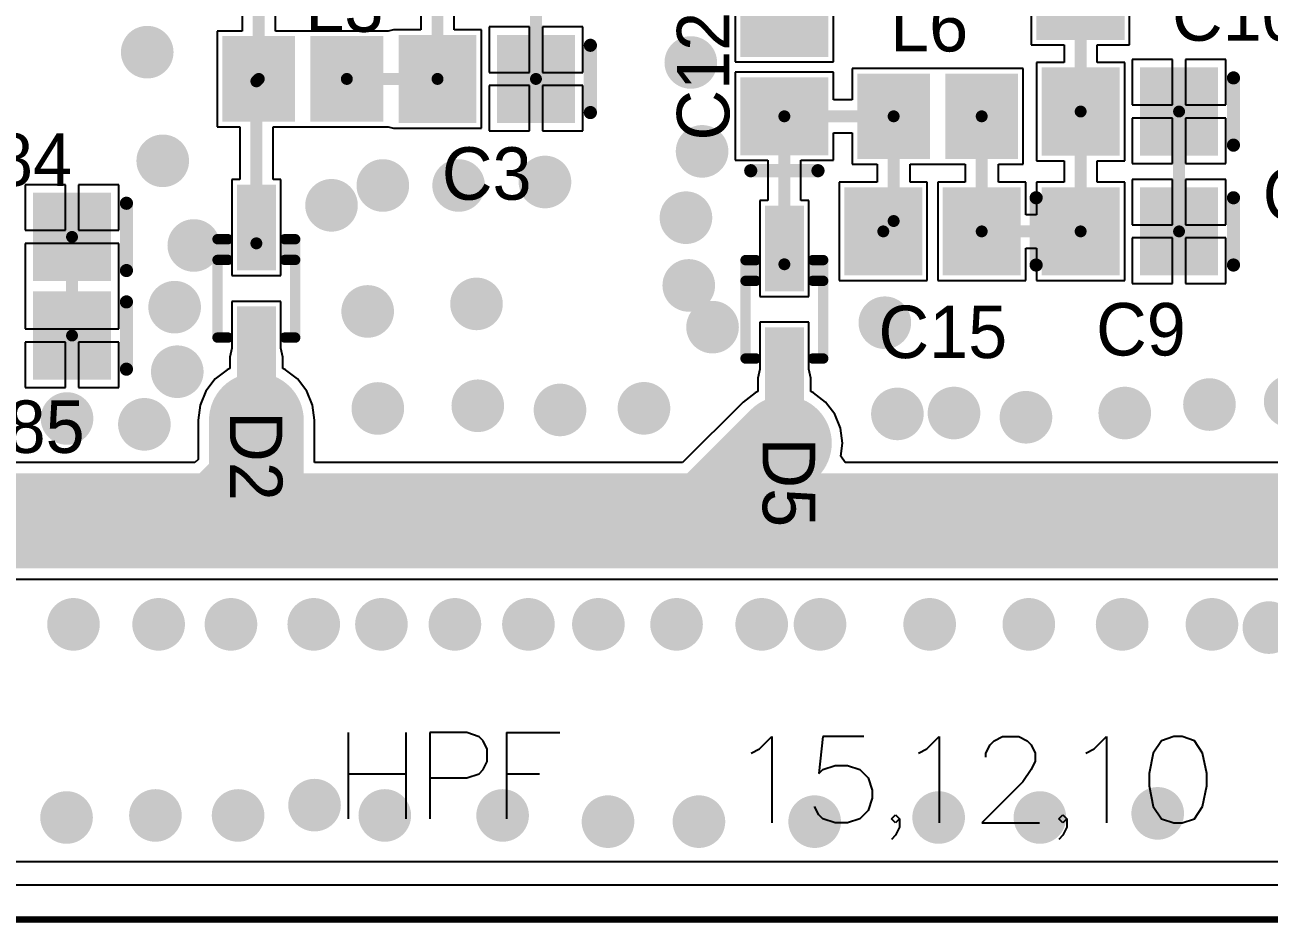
# Model space of a CAD drawing. Header units: millimetres. Extents: x 0 to 7.36, y -3.03 to 0.
# Drawn here: x 1.514 to 2.46, y -3.034 to -2.351 of the extents above; entities that cross this region are included whole.
import ezdxf

# ---------------------------------------------------------------- set-up
doc = ezdxf.new("R2010")
doc.units = ezdxf.units.MM
doc.header["$MEASUREMENT"] = 0
for name, color, linetype in [('BottomLayer', 5, 'Continuous'), ('KeepOutLayer', 6, 'Continuous'), ('MultiLayer', 9, 'Continuous'), ('TopLayer', 1, 'Continuous'), ('TopOverlay', 2, 'Continuous'), ('TopPaste', 8, 'Continuous'), ('TopSolder', 216, 'Continuous'), ('ViaHoleLayer', 16, 'Continuous')]:
    doc.layers.add(name, color=color, linetype=linetype)

# ---------------------------------------------------------------- blocks, each defined once
blk = doc.blocks.new('SOD_323_102')
at = {"layer": 'TopLayer'}
for points in [[(-0.0748, -0.01083), (-0.01772, -0.01083), (-0.0748, 0.01083), (-0.01772, 0.01083)], [(0.01772, -0.01083), (0.0748, -0.01083), (0.01772, 0.01083), (0.0748, 0.01083)]]:
    blk.add_solid(points, dxfattribs=at)
at = {"layer": 'TopOverlay', "const_width": 0.00787}
for points in [[(-0.0374, 0.02953), (0.0374, 0.02953)], [(-0.0374, 0.02953), (-0.0374, 0.02165)], [(0.02165, 0.02953), (0.02165, 0.02165)], [(0.0374, 0.02953), (0.0374, 0.02165)], [(0.02165, 0.02165), (0.0374, 0.02165)], [(-0.0374, -0.02165), (-0.0374, -0.02953)], [(0.02165, -0.02165), (0.0374, -0.02165)], [(0.02165, -0.02165), (0.02165, -0.02953)], [(0.0374, -0.02165), (0.0374, -0.02953)], [(-0.0374, -0.02953), (0.0374, -0.02953)]]:
    blk.add_lwpolyline(points, dxfattribs=at)
at = {"layer": 'TopOverlay', "const_width": 0.00394}
for points in [[(-0.03937, 0.02953, 1), (-0.03543, 0.02953, 1)], [(-0.03937, 0.02953, 1), (-0.03543, 0.02953, 1)], [(0.01969, 0.02953, 1), (0.02362, 0.02953, 1)], [(0.03543, 0.02953, 1), (0.03937, 0.02953, 1)], [(0.03543, 0.02953, 1), (0.03937, 0.02953, 1)], [(-0.03937, 0.02165, 1), (-0.03543, 0.02165, 1)], [(0.01969, 0.02165, 1), (0.02362, 0.02165, 1)], [(0.01969, 0.02165, 1), (0.02362, 0.02165, 1)], [(0.03543, 0.02165, 1), (0.03937, 0.02165, 1)], [(0.03543, 0.02165, 1), (0.03937, 0.02165, 1)], [(-0.03937, -0.02165, 1), (-0.03543, -0.02165, 1)], [(0.01969, -0.02165, 1), (0.02362, -0.02165, 1)], [(0.01969, -0.02165, 1), (0.02362, -0.02165, 1)], [(0.03543, -0.02165, 1), (0.03937, -0.02165, 1)], [(0.03543, -0.02165, 1), (0.03937, -0.02165, 1)], [(-0.03937, -0.02953, 1), (-0.03543, -0.02953, 1)], [(-0.03937, -0.02953, 1), (-0.03543, -0.02953, 1)], [(0.01969, -0.02953, 1), (0.02362, -0.02953, 1)], [(0.03543, -0.02953, 1), (0.03937, -0.02953, 1)], [(0.03543, -0.02953, 1), (0.03937, -0.02953, 1)]]:
    blk.add_lwpolyline(points, format="xyb", close=True, dxfattribs=at)
at = {"layer": 'TopPaste'}
for points in [[(-0.0748, -0.01083), (-0.01772, -0.01083), (-0.0748, 0.01083), (-0.01772, 0.01083)], [(0.01772, -0.01083), (0.0748, -0.01083), (0.01772, 0.01083), (0.0748, 0.01083)]]:
    blk.add_solid(points, dxfattribs=at)
at = {"layer": 'TopSolder'}
for points in [[(-0.0788, -0.01483), (-0.01372, -0.01483), (-0.0788, 0.01483), (-0.01372, 0.01483)], [(0.01372, -0.01483), (0.0788, -0.01483), (0.01372, 0.01483), (0.0788, 0.01483)]]:
    blk.add_solid(points, dxfattribs=at)
blk = doc.blocks.new('CAP_0805_103')
at = {"layer": 'TopLayer'}
for points in [[(-0.05511, -0.02953), (-0.00393, -0.02953), (-0.05511, 0.02953), (-0.00393, 0.02953)], [(0.0197, -0.02953), (0.07088, -0.02953), (0.0197, 0.02953), (0.07088, 0.02953)]]:
    blk.add_solid(points, dxfattribs=at)
at = {"layer": 'TopOverlay', "const_width": 0.01}
blk.add_lwpolyline([(-0.07088, 0.02557), (-0.07088, -0.02557)], dxfattribs=at)
at = {"layer": 'TopOverlay', "const_width": 0.005}
for points in [[(-0.07338, 0.02557, 1), (-0.06838, 0.02557, 1)], [(-0.07338, -0.02557, 1), (-0.06838, -0.02557, 1)]]:
    blk.add_lwpolyline(points, format="xyb", close=True, dxfattribs=at)
at = {"layer": 'TopPaste'}
for points in [[(-0.05511, -0.02953), (-0.00393, -0.02953), (-0.05511, 0.02953), (-0.00393, 0.02953)], [(0.0197, -0.02953), (0.07088, -0.02953), (0.0197, 0.02953), (0.07088, 0.02953)]]:
    blk.add_solid(points, dxfattribs=at)
at = {"layer": 'TopSolder'}
for points in [[(-0.05911, -0.03353), (0.00007, -0.03353), (-0.05911, 0.03353), (0.00007, 0.03353)], [(0.0157, -0.03353), (0.07488, -0.03353), (0.0157, 0.03353), (0.07488, 0.03353)]]:
    blk.add_solid(points, dxfattribs=at)
blk = doc.blocks.new('IND_0805_176')
at = {"layer": 'TopLayer'}
for points in [[(-0.05709, -0.02854), (-0.00984, -0.02854), (-0.05709, 0.02854), (-0.00984, 0.02854)], [(0.00984, -0.02854), (0.05709, -0.02854), (0.00984, 0.02854), (0.05709, 0.02854)]]:
    blk.add_solid(points, dxfattribs=at)
at = {"layer": 'TopPaste'}
for points in [[(-0.05709, -0.02854), (-0.00984, -0.02854), (-0.05709, 0.02854), (-0.00984, 0.02854)], [(0.00984, -0.02854), (0.05709, -0.02854), (0.00984, 0.02854), (0.05709, 0.02854)]]:
    blk.add_solid(points, dxfattribs=at)
at = {"layer": 'TopSolder'}
for points in [[(-0.06109, -0.03254), (-0.00584, -0.03254), (-0.06109, 0.03254), (-0.00584, 0.03254)], [(0.00584, -0.03254), (0.06109, -0.03254), (0.00584, 0.03254), (0.06109, 0.03254)]]:
    blk.add_solid(points, dxfattribs=at)
blk = doc.blocks.new('CAP_0805_178')
at = {"layer": 'TopLayer'}
for points in [[(-0.05511, -0.02953), (-0.00393, -0.02953), (-0.05511, 0.02953), (-0.00393, 0.02953)], [(0.0197, -0.02953), (0.07088, -0.02953), (0.0197, 0.02953), (0.07088, 0.02953)]]:
    blk.add_solid(points, dxfattribs=at)
at = {"layer": 'TopOverlay', "const_width": 0.01}
blk.add_lwpolyline([(-0.07088, 0.02557), (-0.07088, -0.02557)], dxfattribs=at)
at = {"layer": 'TopOverlay', "const_width": 0.005}
for points in [[(-0.07338, 0.02557, 1), (-0.06838, 0.02557, 1)], [(-0.07338, -0.02557, 1), (-0.06838, -0.02557, 1)]]:
    blk.add_lwpolyline(points, format="xyb", close=True, dxfattribs=at)
at = {"layer": 'TopPaste'}
for points in [[(-0.05511, -0.02953), (-0.00393, -0.02953), (-0.05511, 0.02953), (-0.00393, 0.02953)], [(0.0197, -0.02953), (0.07088, -0.02953), (0.0197, 0.02953), (0.07088, 0.02953)]]:
    blk.add_solid(points, dxfattribs=at)
at = {"layer": 'TopSolder'}
for points in [[(-0.05911, -0.03353), (0.00007, -0.03353), (-0.05911, 0.03353), (0.00007, 0.03353)], [(0.0157, -0.03353), (0.07488, -0.03353), (0.0157, 0.03353), (0.07488, 0.03353)]]:
    blk.add_solid(points, dxfattribs=at)
blk = doc.blocks.new('RES_0805_229')
at = {"layer": 'TopLayer'}
for points in [[(-0.06299, -0.02953), (-0.01181, -0.02953), (-0.06299, 0.02953), (-0.01181, 0.02953)], [(0.01181, -0.02953), (0.06299, -0.02953), (0.01181, 0.02953), (0.06299, 0.02953)]]:
    blk.add_solid(points, dxfattribs=at)
at = {"layer": 'TopPaste'}
for points in [[(-0.06299, -0.02953), (-0.01181, -0.02953), (-0.06299, 0.02953), (-0.01181, 0.02953)], [(0.01181, -0.02953), (0.06299, -0.02953), (0.01181, 0.02953), (0.06299, 0.02953)]]:
    blk.add_solid(points, dxfattribs=at)
at = {"layer": 'TopSolder'}
for points in [[(-0.06699, -0.03353), (-0.00781, -0.03353), (-0.06699, 0.03353), (-0.00781, 0.03353)], [(0.00781, -0.03353), (0.06699, -0.03353), (0.00781, 0.03353), (0.06699, 0.03353)]]:
    blk.add_solid(points, dxfattribs=at)
blk = doc.blocks.new('CAP_0805_230')
at = {"layer": 'TopLayer'}
for points in [[(-0.05511, -0.02953), (-0.00393, -0.02953), (-0.05511, 0.02953), (-0.00393, 0.02953)], [(0.0197, -0.02953), (0.07088, -0.02953), (0.0197, 0.02953), (0.07088, 0.02953)]]:
    blk.add_solid(points, dxfattribs=at)
at = {"layer": 'TopOverlay', "const_width": 0.01}
blk.add_lwpolyline([(-0.07088, 0.02557), (-0.07088, -0.02557)], dxfattribs=at)
at = {"layer": 'TopOverlay', "const_width": 0.005}
for points in [[(-0.07338, 0.02557, 1), (-0.06838, 0.02557, 1)], [(-0.07338, -0.02557, 1), (-0.06838, -0.02557, 1)]]:
    blk.add_lwpolyline(points, format="xyb", close=True, dxfattribs=at)
at = {"layer": 'TopPaste'}
for points in [[(-0.05511, -0.02953), (-0.00393, -0.02953), (-0.05511, 0.02953), (-0.00393, 0.02953)], [(0.0197, -0.02953), (0.07088, -0.02953), (0.0197, 0.02953), (0.07088, 0.02953)]]:
    blk.add_solid(points, dxfattribs=at)
at = {"layer": 'TopSolder'}
for points in [[(-0.05911, -0.03353), (0.00007, -0.03353), (-0.05911, 0.03353), (0.00007, 0.03353)], [(0.0157, -0.03353), (0.07488, -0.03353), (0.0157, 0.03353), (0.07488, 0.03353)]]:
    blk.add_solid(points, dxfattribs=at)
blk = doc.blocks.new('SOD_323_236')
at = {"layer": 'TopLayer'}
for points in [[(-0.0748, -0.01083), (-0.01772, -0.01083), (-0.0748, 0.01083), (-0.01772, 0.01083)], [(0.01772, -0.01083), (0.0748, -0.01083), (0.01772, 0.01083), (0.0748, 0.01083)]]:
    blk.add_solid(points, dxfattribs=at)
at = {"layer": 'TopOverlay', "const_width": 0.00787}
for points in [[(-0.0374, 0.02953), (0.0374, 0.02953)], [(-0.0374, 0.02953), (-0.0374, 0.02165)], [(0.02165, 0.02953), (0.02165, 0.02165)], [(0.0374, 0.02953), (0.0374, 0.02165)], [(0.02165, 0.02165), (0.0374, 0.02165)], [(-0.0374, -0.02165), (-0.0374, -0.02953)], [(0.02165, -0.02165), (0.0374, -0.02165)], [(0.02165, -0.02165), (0.02165, -0.02953)], [(0.0374, -0.02165), (0.0374, -0.02953)], [(-0.0374, -0.02953), (0.0374, -0.02953)]]:
    blk.add_lwpolyline(points, dxfattribs=at)
at = {"layer": 'TopOverlay', "const_width": 0.00394}
for points in [[(-0.03937, 0.02953, 1), (-0.03543, 0.02953, 1)], [(-0.03937, 0.02953, 1), (-0.03543, 0.02953, 1)], [(0.01969, 0.02953, 1), (0.02362, 0.02953, 1)], [(0.03543, 0.02953, 1), (0.03937, 0.02953, 1)], [(0.03543, 0.02953, 1), (0.03937, 0.02953, 1)], [(-0.03937, 0.02165, 1), (-0.03543, 0.02165, 1)], [(0.01969, 0.02165, 1), (0.02362, 0.02165, 1)], [(0.01969, 0.02165, 1), (0.02362, 0.02165, 1)], [(0.03543, 0.02165, 1), (0.03937, 0.02165, 1)], [(0.03543, 0.02165, 1), (0.03937, 0.02165, 1)], [(-0.03937, -0.02165, 1), (-0.03543, -0.02165, 1)], [(0.01969, -0.02165, 1), (0.02362, -0.02165, 1)], [(0.01969, -0.02165, 1), (0.02362, -0.02165, 1)], [(0.03543, -0.02165, 1), (0.03937, -0.02165, 1)], [(0.03543, -0.02165, 1), (0.03937, -0.02165, 1)], [(-0.03937, -0.02953, 1), (-0.03543, -0.02953, 1)], [(-0.03937, -0.02953, 1), (-0.03543, -0.02953, 1)], [(0.01969, -0.02953, 1), (0.02362, -0.02953, 1)], [(0.03543, -0.02953, 1), (0.03937, -0.02953, 1)], [(0.03543, -0.02953, 1), (0.03937, -0.02953, 1)]]:
    blk.add_lwpolyline(points, format="xyb", close=True, dxfattribs=at)
at = {"layer": 'TopPaste'}
for points in [[(-0.0748, -0.01083), (-0.01772, -0.01083), (-0.0748, 0.01083), (-0.01772, 0.01083)], [(0.01772, -0.01083), (0.0748, -0.01083), (0.01772, 0.01083), (0.0748, 0.01083)]]:
    blk.add_solid(points, dxfattribs=at)
at = {"layer": 'TopSolder'}
for points in [[(-0.0788, -0.01483), (-0.01372, -0.01483), (-0.0788, 0.01483), (-0.01372, 0.01483)], [(0.01372, -0.01483), (0.0788, -0.01483), (0.01372, 0.01483), (0.0788, 0.01483)]]:
    blk.add_solid(points, dxfattribs=at)
blk = doc.blocks.new('CAP_0805_241')
at = {"layer": 'TopLayer'}
for points in [[(-0.05511, -0.02953), (-0.00393, -0.02953), (-0.05511, 0.02953), (-0.00393, 0.02953)], [(0.0197, -0.02953), (0.07088, -0.02953), (0.0197, 0.02953), (0.07088, 0.02953)]]:
    blk.add_solid(points, dxfattribs=at)
at = {"layer": 'TopOverlay', "const_width": 0.01}
blk.add_lwpolyline([(-0.07088, 0.02557), (-0.07088, -0.02557)], dxfattribs=at)
at = {"layer": 'TopOverlay', "const_width": 0.005}
for points in [[(-0.07338, 0.02557, 1), (-0.06838, 0.02557, 1)], [(-0.07338, -0.02557, 1), (-0.06838, -0.02557, 1)]]:
    blk.add_lwpolyline(points, format="xyb", close=True, dxfattribs=at)
at = {"layer": 'TopPaste'}
for points in [[(-0.05511, -0.02953), (-0.00393, -0.02953), (-0.05511, 0.02953), (-0.00393, 0.02953)], [(0.0197, -0.02953), (0.07088, -0.02953), (0.0197, 0.02953), (0.07088, 0.02953)]]:
    blk.add_solid(points, dxfattribs=at)
at = {"layer": 'TopSolder'}
for points in [[(-0.05911, -0.03353), (0.00007, -0.03353), (-0.05911, 0.03353), (0.00007, 0.03353)], [(0.0157, -0.03353), (0.07488, -0.03353), (0.0157, 0.03353), (0.07488, 0.03353)]]:
    blk.add_solid(points, dxfattribs=at)
blk = doc.blocks.new('CAP_0805_242')
at = {"layer": 'TopLayer'}
for points in [[(-0.05511, -0.02953), (-0.00393, -0.02953), (-0.05511, 0.02953), (-0.00393, 0.02953)], [(0.0197, -0.02953), (0.07088, -0.02953), (0.0197, 0.02953), (0.07088, 0.02953)]]:
    blk.add_solid(points, dxfattribs=at)
at = {"layer": 'TopOverlay', "const_width": 0.01}
blk.add_lwpolyline([(-0.07088, 0.02557), (-0.07088, -0.02557)], dxfattribs=at)
at = {"layer": 'TopOverlay', "const_width": 0.005}
for points in [[(-0.07338, 0.02557, 1), (-0.06838, 0.02557, 1)], [(-0.07338, -0.02557, 1), (-0.06838, -0.02557, 1)]]:
    blk.add_lwpolyline(points, format="xyb", close=True, dxfattribs=at)
at = {"layer": 'TopPaste'}
for points in [[(-0.05511, -0.02953), (-0.00393, -0.02953), (-0.05511, 0.02953), (-0.00393, 0.02953)], [(0.0197, -0.02953), (0.07088, -0.02953), (0.0197, 0.02953), (0.07088, 0.02953)]]:
    blk.add_solid(points, dxfattribs=at)
at = {"layer": 'TopSolder'}
for points in [[(-0.05911, -0.03353), (0.00007, -0.03353), (-0.05911, 0.03353), (0.00007, 0.03353)], [(0.0157, -0.03353), (0.07488, -0.03353), (0.0157, 0.03353), (0.07488, 0.03353)]]:
    blk.add_solid(points, dxfattribs=at)
blk = doc.blocks.new('CAP_0805_276')
at = {"layer": 'TopLayer'}
for points in [[(-0.05511, -0.02953), (-0.00393, -0.02953), (-0.05511, 0.02953), (-0.00393, 0.02953)], [(0.0197, -0.02953), (0.07088, -0.02953), (0.0197, 0.02953), (0.07088, 0.02953)]]:
    blk.add_solid(points, dxfattribs=at)
at = {"layer": 'TopOverlay', "const_width": 0.01}
blk.add_lwpolyline([(-0.07088, 0.02557), (-0.07088, -0.02557)], dxfattribs=at)
at = {"layer": 'TopOverlay', "const_width": 0.005}
for points in [[(-0.07338, 0.02557, 1), (-0.06838, 0.02557, 1)], [(-0.07338, -0.02557, 1), (-0.06838, -0.02557, 1)]]:
    blk.add_lwpolyline(points, format="xyb", close=True, dxfattribs=at)
at = {"layer": 'TopPaste'}
for points in [[(-0.05511, -0.02953), (-0.00393, -0.02953), (-0.05511, 0.02953), (-0.00393, 0.02953)], [(0.0197, -0.02953), (0.07088, -0.02953), (0.0197, 0.02953), (0.07088, 0.02953)]]:
    blk.add_solid(points, dxfattribs=at)
at = {"layer": 'TopSolder'}
for points in [[(-0.05911, -0.03353), (0.00007, -0.03353), (-0.05911, 0.03353), (0.00007, 0.03353)], [(0.0157, -0.03353), (0.07488, -0.03353), (0.0157, 0.03353), (0.07488, 0.03353)]]:
    blk.add_solid(points, dxfattribs=at)
blk = doc.blocks.new('CAP_0805_278')
at = {"layer": 'TopLayer'}
for points in [[(-0.05511, -0.02953), (-0.00393, -0.02953), (-0.05511, 0.02953), (-0.00393, 0.02953)], [(0.0197, -0.02953), (0.07088, -0.02953), (0.0197, 0.02953), (0.07088, 0.02953)]]:
    blk.add_solid(points, dxfattribs=at)
at = {"layer": 'TopOverlay', "const_width": 0.01}
blk.add_lwpolyline([(-0.07088, 0.02557), (-0.07088, -0.02557)], dxfattribs=at)
at = {"layer": 'TopOverlay', "const_width": 0.005}
for points in [[(-0.07338, 0.02557, 1), (-0.06838, 0.02557, 1)], [(-0.07338, -0.02557, 1), (-0.06838, -0.02557, 1)]]:
    blk.add_lwpolyline(points, format="xyb", close=True, dxfattribs=at)
at = {"layer": 'TopPaste'}
for points in [[(-0.05511, -0.02953), (-0.00393, -0.02953), (-0.05511, 0.02953), (-0.00393, 0.02953)], [(0.0197, -0.02953), (0.07088, -0.02953), (0.0197, 0.02953), (0.07088, 0.02953)]]:
    blk.add_solid(points, dxfattribs=at)
at = {"layer": 'TopSolder'}
for points in [[(-0.05911, -0.03353), (0.00007, -0.03353), (-0.05911, 0.03353), (0.00007, 0.03353)], [(0.0157, -0.03353), (0.07488, -0.03353), (0.0157, 0.03353), (0.07488, 0.03353)]]:
    blk.add_solid(points, dxfattribs=at)
blk = doc.blocks.new('IND_0805_281')
at = {"layer": 'TopLayer'}
for points in [[(-0.05709, -0.02854), (-0.00984, -0.02854), (-0.05709, 0.02854), (-0.00984, 0.02854)], [(0.00984, -0.02854), (0.05709, -0.02854), (0.00984, 0.02854), (0.05709, 0.02854)]]:
    blk.add_solid(points, dxfattribs=at)
at = {"layer": 'TopPaste'}
for points in [[(-0.05709, -0.02854), (-0.00984, -0.02854), (-0.05709, 0.02854), (-0.00984, 0.02854)], [(0.00984, -0.02854), (0.05709, -0.02854), (0.00984, 0.02854), (0.05709, 0.02854)]]:
    blk.add_solid(points, dxfattribs=at)
at = {"layer": 'TopSolder'}
for points in [[(-0.06109, -0.03254), (-0.00584, -0.03254), (-0.06109, 0.03254), (-0.00584, 0.03254)], [(0.00584, -0.03254), (0.06109, -0.03254), (0.00584, 0.03254), (0.06109, 0.03254)]]:
    blk.add_solid(points, dxfattribs=at)

msp = doc.modelspace()

# ---------------------------------------------------------------- linework, layer by layer
at = {"layer": 'BottomLayer'}
msp.add_line((7.35137, -2.98764), (0.04957, -2.98764), dxfattribs=at)
at = {"layer": 'BottomLayer', "const_width": 0.02}
for points in [[(1.59716, -2.37204, 1), (1.61716, -2.37204, 1)], [(2.01032, -2.37988, 1), (2.03032, -2.37988, 1)], [(2.0189, -2.44746, 1), (2.0389, -2.44746, 1)], [(1.60896, -2.45465, 1), (1.62896, -2.45465, 1)], [(1.77624, -2.47341, 1), (1.79624, -2.47341, 1)], [(1.83387, -2.47341, 1), (1.85387, -2.47341, 1)], [(1.89948, -2.47075, 1), (1.91948, -2.47075, 1)], [(1.73723, -2.48848, 1), (1.75723, -2.48848, 1)], [(2.00663, -2.49789, 1), (2.02663, -2.49789, 1)], [(1.63256, -2.51902, 1), (1.65256, -2.51902, 1)], [(2.00878, -2.54938, 1), (2.02878, -2.54938, 1)], [(1.84744, -2.56344, 1), (1.86744, -2.56344, 1)], [(1.618, -2.56592, 1), (1.638, -2.56592, 1)], [(1.76472, -2.56916, 1), (1.78472, -2.56916, 1)], [(2.02685, -2.58111, 1), (2.04685, -2.58111, 1)], [(2.15779, -2.57775, 1), (2.17779, -2.57775, 1)], [(1.62, -2.615, 1), (1.64, -2.615, 1)], [(2.46589, -2.63754, 1), (2.48589, -2.63754, 1)], [(1.77243, -2.64293, 1), (1.79243, -2.64293, 1)], [(1.84842, -2.64089, 1), (1.86842, -2.64089, 1)], [(1.91091, -2.64407, 1), (1.93091, -2.64407, 1)], [(1.97472, -2.64283, 1), (1.99472, -2.64283, 1)], [(2.16735, -2.64709, 1), (2.18735, -2.64709, 1)], [(2.21036, -2.64641, 1), (2.23036, -2.64641, 1)], [(2.34017, -2.64641, 1), (2.36017, -2.64641, 1)], [(2.40454, -2.63997, 1), (2.42454, -2.63997, 1)], [(1.53621, -2.65058, 1), (1.55621, -2.65058, 1)], [(1.595, -2.655, 1), (1.615, -2.655, 1)], [(2.26507, -2.64963, 1), (2.28507, -2.64963, 1)], [(1.54111, -2.80709, 1), (1.56111, -2.80709, 1)], [(1.60583, -2.80709, 1), (1.62583, -2.80709, 1)], [(1.6608, -2.80709, 1), (1.6808, -2.80709, 1)], [(1.72375, -2.80709, 1), (1.74375, -2.80709, 1)], [(1.77517, -2.80709, 1), (1.79517, -2.80709, 1)], [(1.83103, -2.80709, 1), (1.85103, -2.80709, 1)], [(1.88689, -2.80709, 1), (1.90689, -2.80709, 1)], [(1.94008, -2.80709, 1), (1.96008, -2.80709, 1)], [(1.99949, -2.80709, 1), (2.01949, -2.80709, 1)], [(2.06421, -2.80709, 1), (2.08421, -2.80709, 1)], [(2.10854, -2.80709, 1), (2.12854, -2.80709, 1)], [(2.19188, -2.80709, 1), (2.21188, -2.80709, 1)], [(2.26724, -2.80709, 1), (2.28724, -2.80709, 1)], [(2.33817, -2.80709, 1), (2.35817, -2.80709, 1)], [(2.40644, -2.80709, 1), (2.42644, -2.80709, 1)], [(2.44972, -2.80955, 1), (2.46972, -2.80955, 1)], [(1.72434, -2.94453, 1), (1.74434, -2.94453, 1)], [(2.3652, -2.95081, 1), (2.3852, -2.95081, 1)], [(1.53585, -2.95395, 1), (1.55585, -2.95395, 1)], [(1.60339, -2.95238, 1), (1.62339, -2.95238, 1)], [(1.66622, -2.95238, 1), (1.68622, -2.95238, 1)], [(1.77774, -2.95238, 1), (1.79774, -2.95238, 1)], [(1.86728, -2.95238, 1), (1.88728, -2.95238, 1)], [(1.94739, -2.95709, 1), (1.96739, -2.95709, 1)], [(2.0165, -2.95709, 1), (2.0365, -2.95709, 1)], [(2.10446, -2.95709, 1), (2.12446, -2.95709, 1)], [(2.1987, -2.95395, 1), (2.2187, -2.95395, 1)], [(2.27567, -2.95395, 1), (2.29567, -2.95395, 1)]]:
    msp.add_lwpolyline(points, format="xyb", close=True, dxfattribs=at)
at = {"layer": 'KeepOutLayer'}
for const_width in [0.00551, 0.005]:
    msp.add_lwpolyline([(0, -3.0315), (7.3622, -3.0315)], dxfattribs=dict(at, const_width=const_width))
at = {"layer": 'MultiLayer', "const_width": 0.02}
for points in [[(1.59716, -2.37204, 1), (1.61716, -2.37204, 1)], [(2.01032, -2.37988, 1), (2.03032, -2.37988, 1)], [(2.0189, -2.44746, 1), (2.0389, -2.44746, 1)], [(1.60896, -2.45465, 1), (1.62896, -2.45465, 1)], [(1.77624, -2.47341, 1), (1.79624, -2.47341, 1)], [(1.83387, -2.47341, 1), (1.85387, -2.47341, 1)], [(1.89948, -2.47075, 1), (1.91948, -2.47075, 1)], [(1.73723, -2.48848, 1), (1.75723, -2.48848, 1)], [(2.00663, -2.49789, 1), (2.02663, -2.49789, 1)], [(1.63256, -2.51902, 1), (1.65256, -2.51902, 1)], [(2.00878, -2.54938, 1), (2.02878, -2.54938, 1)], [(1.84744, -2.56344, 1), (1.86744, -2.56344, 1)], [(1.618, -2.56592, 1), (1.638, -2.56592, 1)], [(1.76472, -2.56916, 1), (1.78472, -2.56916, 1)], [(2.02685, -2.58111, 1), (2.04685, -2.58111, 1)], [(2.15779, -2.57775, 1), (2.17779, -2.57775, 1)], [(1.62, -2.615, 1), (1.64, -2.615, 1)], [(2.46589, -2.63754, 1), (2.48589, -2.63754, 1)], [(1.77243, -2.64293, 1), (1.79243, -2.64293, 1)], [(1.84842, -2.64089, 1), (1.86842, -2.64089, 1)], [(1.91091, -2.64407, 1), (1.93091, -2.64407, 1)], [(1.97472, -2.64283, 1), (1.99472, -2.64283, 1)], [(2.16735, -2.64709, 1), (2.18735, -2.64709, 1)], [(2.21036, -2.64641, 1), (2.23036, -2.64641, 1)], [(2.34017, -2.64641, 1), (2.36017, -2.64641, 1)], [(2.40454, -2.63997, 1), (2.42454, -2.63997, 1)], [(1.53621, -2.65058, 1), (1.55621, -2.65058, 1)], [(1.595, -2.655, 1), (1.615, -2.655, 1)], [(2.26507, -2.64963, 1), (2.28507, -2.64963, 1)], [(1.54111, -2.80709, 1), (1.56111, -2.80709, 1)], [(1.60583, -2.80709, 1), (1.62583, -2.80709, 1)], [(1.6608, -2.80709, 1), (1.6808, -2.80709, 1)], [(1.72375, -2.80709, 1), (1.74375, -2.80709, 1)], [(1.77517, -2.80709, 1), (1.79517, -2.80709, 1)], [(1.83103, -2.80709, 1), (1.85103, -2.80709, 1)], [(1.88689, -2.80709, 1), (1.90689, -2.80709, 1)], [(1.94008, -2.80709, 1), (1.96008, -2.80709, 1)], [(1.99949, -2.80709, 1), (2.01949, -2.80709, 1)], [(2.06421, -2.80709, 1), (2.08421, -2.80709, 1)], [(2.10854, -2.80709, 1), (2.12854, -2.80709, 1)], [(2.19188, -2.80709, 1), (2.21188, -2.80709, 1)], [(2.26724, -2.80709, 1), (2.28724, -2.80709, 1)], [(2.33817, -2.80709, 1), (2.35817, -2.80709, 1)], [(2.40644, -2.80709, 1), (2.42644, -2.80709, 1)], [(2.44972, -2.80955, 1), (2.46972, -2.80955, 1)], [(1.72434, -2.94453, 1), (1.74434, -2.94453, 1)], [(2.3652, -2.95081, 1), (2.3852, -2.95081, 1)], [(1.53585, -2.95395, 1), (1.55585, -2.95395, 1)], [(1.60339, -2.95238, 1), (1.62339, -2.95238, 1)], [(1.66622, -2.95238, 1), (1.68622, -2.95238, 1)], [(1.77774, -2.95238, 1), (1.79774, -2.95238, 1)], [(1.86728, -2.95238, 1), (1.88728, -2.95238, 1)], [(1.94739, -2.95709, 1), (1.96739, -2.95709, 1)], [(2.0165, -2.95709, 1), (2.0365, -2.95709, 1)], [(2.10446, -2.95709, 1), (2.12446, -2.95709, 1)], [(2.1987, -2.95395, 1), (2.2187, -2.95395, 1)], [(2.27567, -2.95395, 1), (2.29567, -2.95395, 1)]]:
    msp.add_lwpolyline(points, format="xyb", close=True, dxfattribs=at)
at = {"layer": 'TopLayer'}
for p, q in [((2.27904, -2.29965), (2.27904, -2.36657)), ((2.35384, -2.36657), (2.35384, -2.29965)), ((1.6793, -2.31335), (1.6793, -2.35597)), ((1.70459, -2.35597), (1.70459, -2.31335)), ((2.05404, -2.31254), (2.05404, -2.37947)), ((2.12884, -2.37947), (2.12884, -2.31254)), ((1.81517, -2.34229), (1.81517, -2.35499)), ((1.84046, -2.35499), (1.84046, -2.34229)), ((1.89762, -2.35286), (1.86703, -2.35286)), ((1.86703, -2.35286), (1.86703, -2.38739)), ((1.89762, -2.38739), (1.89762, -2.35286)), ((1.93821, -2.35286), (1.90762, -2.35286)), ((1.90762, -2.35286), (1.90762, -2.38739)), ((1.93821, -2.38739), (1.93821, -2.35286)), ((1.6793, -2.35597), (1.66044, -2.35597)), ((1.66044, -2.35597), (1.66044, -2.42881)), ((1.72237, -2.35597), (1.70459, -2.35597)), ((1.72344, -2.35597), (1.72237, -2.35597)), ((1.72737, -2.35597), (1.72344, -2.35597)), ((1.72844, -2.35597), (1.72737, -2.35597)), ((1.79037, -2.35597), (1.72844, -2.35597)), ((1.79435, -2.35499), (1.79037, -2.35597)), ((1.79037, -2.35597), (1.79037, -2.35597)), ((1.79496, -2.35499), (1.79435, -2.35499)), ((1.79435, -2.35499), (1.79435, -2.35499)), ((1.81517, -2.35499), (1.79496, -2.35499)), ((1.86128, -2.35499), (1.84046, -2.35499)), ((1.86128, -2.42979), (1.86128, -2.35499)), ((2.27904, -2.36657), (2.30399, -2.36657)), ((2.30399, -2.36657), (2.30399, -2.37977)), ((2.32928, -2.37977), (2.32928, -2.36657)), ((2.32928, -2.36657), (2.35384, -2.36657)), ((2.05404, -2.37947), (2.12884, -2.37947)), ((2.30399, -2.37977), (2.28317, -2.37977)), ((2.28317, -2.37977), (2.28317, -2.45457)), ((2.3501, -2.37977), (2.32928, -2.37977)), ((2.3501, -2.45457), (2.3501, -2.37977)), ((2.38644, -2.37765), (2.35585, -2.37765)), ((2.35585, -2.37765), (2.35585, -2.41217)), ((2.38644, -2.41217), (2.38644, -2.37765)), ((2.42703, -2.37765), (2.39644, -2.37765)), ((2.39644, -2.37765), (2.39644, -2.41217)), ((2.42703, -2.41217), (2.42703, -2.37765)), ((1.86703, -2.38739), (1.89762, -2.38739)), ((1.90762, -2.38739), (1.93821, -2.38739)), ((2.12884, -2.38734), (2.05404, -2.38734)), ((2.05404, -2.38734), (2.05404, -2.45427)), ((2.12884, -2.40816), (2.12884, -2.38734)), ((2.20494, -2.38439), (2.14301, -2.38439)), ((2.14301, -2.38439), (2.14301, -2.40816)), ((2.206, -2.38439), (2.20494, -2.38439)), ((2.20994, -2.38439), (2.206, -2.38439)), ((2.211, -2.38439), (2.20994, -2.38439)), ((2.27293, -2.38439), (2.211, -2.38439)), ((2.27293, -2.45722), (2.27293, -2.38439)), ((1.89762, -2.39739), (1.86703, -2.39739)), ((1.86703, -2.39739), (1.86703, -2.43192)), ((1.89762, -2.43192), (1.89762, -2.39739)), ((1.93821, -2.39739), (1.90762, -2.39739)), ((1.90762, -2.39739), (1.90762, -2.43192)), ((1.93821, -2.43192), (1.93821, -2.39739)), ((2.14301, -2.40816), (2.12884, -2.40816)), ((2.35585, -2.41217), (2.38644, -2.41217)), ((2.39644, -2.41217), (2.42703, -2.41217)), ((1.66044, -2.42881), (1.67748, -2.42881)), ((1.67748, -2.42881), (1.67748, -2.46897)), ((1.70277, -2.46897), (1.70277, -2.42881)), ((1.70277, -2.42881), (1.72237, -2.42881)), ((1.72237, -2.42881), (1.72344, -2.42881)), ((1.72344, -2.42881), (1.72737, -2.42881)), ((1.72737, -2.42881), (1.72844, -2.42881)), ((1.72844, -2.42881), (1.79037, -2.42881)), ((1.79037, -2.42881), (1.79037, -2.42881)), ((1.79037, -2.42881), (1.79435, -2.42979)), ((1.79435, -2.42979), (1.79435, -2.42979)), ((1.79435, -2.42979), (1.79496, -2.42979)), ((1.79496, -2.42979), (1.86128, -2.42979)), ((2.38644, -2.42217), (2.35585, -2.42217)), ((2.35585, -2.42217), (2.35585, -2.4567)), ((2.38644, -2.4567), (2.38644, -2.42217)), ((2.42703, -2.42217), (2.39644, -2.42217)), ((2.39644, -2.42217), (2.39644, -2.4567)), ((2.42703, -2.4567), (2.42703, -2.42217)), ((1.86703, -2.43192), (1.89762, -2.43192)), ((1.90762, -2.43192), (1.93821, -2.43192)), ((2.12884, -2.45427), (2.12884, -2.43345)), ((2.12884, -2.43345), (2.14301, -2.43345)), ((2.14301, -2.43345), (2.14301, -2.45722)), ((2.05404, -2.45427), (2.07879, -2.45427)), ((2.07879, -2.45427), (2.07879, -2.48489)), ((2.10408, -2.48489), (2.10408, -2.45427)), ((2.10408, -2.45427), (2.12884, -2.45427)), ((2.14301, -2.45722), (2.16186, -2.45722)), ((2.16186, -2.45722), (2.16186, -2.47091)), ((2.18715, -2.47091), (2.18715, -2.45722)), ((2.18715, -2.45722), (2.20494, -2.45722)), ((2.20494, -2.45722), (2.206, -2.45722)), ((2.206, -2.45722), (2.20994, -2.45722)), ((2.20994, -2.45722), (2.211, -2.45722)), ((2.211, -2.45722), (2.22879, -2.45722)), ((2.22879, -2.45722), (2.22879, -2.47091)), ((2.25408, -2.47091), (2.25408, -2.45722)), ((2.25408, -2.45722), (2.27293, -2.45722)), ((2.28317, -2.45457), (2.30399, -2.45457)), ((2.30399, -2.45457), (2.30399, -2.47091)), ((2.32928, -2.47091), (2.32928, -2.45457)), ((2.32928, -2.45457), (2.3501, -2.45457)), ((2.35585, -2.4567), (2.38644, -2.4567)), ((2.39644, -2.4567), (2.42703, -2.4567)), ((1.545, -2.47297), (1.51441, -2.47297)), ((1.51441, -2.47297), (1.51441, -2.5075)), ((1.545, -2.5075), (1.545, -2.47297)), ((1.58559, -2.47297), (1.555, -2.47297)), ((1.555, -2.47297), (1.555, -2.5075)), ((1.58559, -2.5075), (1.58559, -2.47297)), ((1.67748, -2.46897), (1.67142, -2.46897)), ((1.67142, -2.46897), (1.67142, -2.5418)), ((1.70882, -2.46897), (1.70277, -2.46897)), ((1.70882, -2.5418), (1.70882, -2.46897)), ((2.16186, -2.47091), (2.13317, -2.47091)), ((2.13317, -2.47091), (2.13317, -2.54571)), ((2.2001, -2.47091), (2.18715, -2.47091)), ((2.2001, -2.54571), (2.2001, -2.47091)), ((2.22879, -2.47091), (2.20797, -2.47091)), ((2.20797, -2.47091), (2.20797, -2.54571)), ((2.2749, -2.47091), (2.25408, -2.47091)), ((2.2749, -2.49566), (2.2749, -2.47091)), ((2.30399, -2.47091), (2.28317, -2.47091)), ((2.28317, -2.47091), (2.28317, -2.49566)), ((2.3501, -2.47091), (2.32928, -2.47091)), ((2.3501, -2.54571), (2.3501, -2.47091)), ((2.38644, -2.46878), (2.35585, -2.46878)), ((2.35585, -2.46878), (2.35585, -2.50331)), ((2.38644, -2.50331), (2.38644, -2.46878)), ((2.42703, -2.46878), (2.39644, -2.46878)), ((2.39644, -2.46878), (2.39644, -2.50331)), ((2.42703, -2.50331), (2.42703, -2.46878)), ((2.07879, -2.48489), (2.07274, -2.48489)), ((2.07274, -2.48489), (2.07274, -2.55772)), ((2.11014, -2.48489), (2.10408, -2.48489)), ((2.11014, -2.55772), (2.11014, -2.48489)), ((2.28317, -2.49566), (2.2749, -2.49566)), ((2.35585, -2.50331), (2.38644, -2.50331)), ((2.39644, -2.50331), (2.42703, -2.50331)), ((1.51441, -2.5075), (1.545, -2.5075)), ((1.55, -2.5175), (1.55, -2.5125)), ((1.55, -2.5125), (1.55, -2.5125)), ((1.55, -2.5125), (1.55, -2.5175)), ((1.555, -2.5075), (1.58559, -2.5075)), ((2.38644, -2.51331), (2.35585, -2.51331)), ((2.35585, -2.51331), (2.35585, -2.54783)), ((2.38644, -2.54783), (2.38644, -2.51331)), ((2.42703, -2.51331), (2.39644, -2.51331)), ((2.39644, -2.51331), (2.39644, -2.54783)), ((2.42703, -2.54783), (2.42703, -2.51331)), ((1.55, -2.5175), (1.51441, -2.5175)), ((1.51441, -2.5175), (1.51441, -2.55203)), ((1.58559, -2.5175), (1.55, -2.5175)), ((1.58559, -2.55203), (1.58559, -2.5175)), ((2.2749, -2.54571), (2.2749, -2.52095)), ((2.2749, -2.52095), (2.28317, -2.52095)), ((2.28317, -2.52095), (2.28317, -2.54571)), ((1.67142, -2.5418), (1.70882, -2.5418)), ((1.51441, -2.55203), (1.51441, -2.5825)), ((1.58559, -2.5825), (1.58559, -2.55203)), ((2.13317, -2.54571), (2.2001, -2.54571)), ((2.20797, -2.54571), (2.2749, -2.54571)), ((2.28317, -2.54571), (2.3501, -2.54571)), ((2.35585, -2.54783), (2.38644, -2.54783)), ((2.39644, -2.54783), (2.42703, -2.54783)), ((1.70882, -2.56149), (1.67142, -2.56149)), ((1.67142, -2.56149), (1.67142, -2.59712)), ((1.70882, -2.59712), (1.70882, -2.56149)), ((2.07274, -2.55772), (2.11014, -2.55772)), ((2.11014, -2.57741), (2.07274, -2.57741)), ((2.07274, -2.57741), (2.07274, -2.61303)), ((2.11014, -2.61303), (2.11014, -2.57741)), ((1.51441, -2.5825), (1.55, -2.5825)), ((1.55, -2.5825), (1.58559, -2.5825)), ((1.545, -2.5925), (1.51441, -2.5925)), ((1.51441, -2.5925), (1.51441, -2.62703)), ((1.545, -2.62703), (1.545, -2.5925)), ((1.58559, -2.5925), (1.555, -2.5925)), ((1.555, -2.5925), (1.555, -2.62703)), ((1.58559, -2.62703), (1.58559, -2.5925)), ((1.67142, -2.59712), (1.67005, -2.604)), ((1.71019, -2.604), (1.70882, -2.59712)), ((1.67005, -2.604), (1.67005, -2.61264)), ((1.71019, -2.61264), (1.71019, -2.604)), ((1.66798, -2.61349), (1.65881, -2.62053)), ((1.67005, -2.61264), (1.66798, -2.61349)), ((1.71226, -2.61349), (1.71019, -2.61264)), ((1.72143, -2.62053), (1.71226, -2.61349)), ((2.07274, -2.61303), (2.07137, -2.61992)), ((2.11151, -2.61992), (2.11014, -2.61303)), ((1.51441, -2.62703), (1.545, -2.62703)), ((1.555, -2.62703), (1.58559, -2.62703)), ((1.65881, -2.62053), (1.65178, -2.6297)), ((1.72847, -2.6297), (1.72143, -2.62053)), ((2.07137, -2.61992), (2.07137, -2.63014)), ((2.11151, -2.63014), (2.11151, -2.61992)), ((1.65178, -2.6297), (1.64735, -2.64038)), ((1.73289, -2.64038), (1.72847, -2.6297)), ((2.06013, -2.63803), (2.01403, -2.68413)), ((2.0693, -2.63099), (2.06013, -2.63803)), ((2.07137, -2.63014), (2.0693, -2.63099)), ((2.11358, -2.63099), (2.11151, -2.63014)), ((2.12275, -2.63803), (2.11358, -2.63099)), ((2.12978, -2.6472), (2.12275, -2.63803)), ((1.64735, -2.64038), (1.64585, -2.65184)), ((1.7344, -2.65184), (1.73289, -2.64038)), ((2.1342, -2.65788), (2.12978, -2.6472)), ((1.64585, -2.65184), (1.64585, -2.68172)), ((1.7344, -2.68413), (1.7344, -2.65184)), ((2.13571, -2.66934), (2.1342, -2.65788)), ((2.13442, -2.67913), (2.13571, -2.66934)), ((1.64344, -2.68413), (1.28912, -2.68413)), ((1.64585, -2.68172), (1.64344, -2.68413)), ((2.01403, -2.68413), (1.7344, -2.68413)), ((2.13762, -2.68413), (2.13442, -2.67913)), ((2.54016, -2.68413), (2.13762, -2.68413)), ((1.23348, -2.77268), (4.44972, -2.77268)), ((7.33622, -3.00551), (0.02598, -3.00551))]:
    msp.add_line(p, q, dxfattribs=at)
for points, const_width in [([(1.69194, -2.39239), (1.69194, -2.28171)], 0.00906), ([(1.82782, -2.39239), (1.82782, -2.30489)], 0.00906), ([(1.90262, -2.39239), (1.90262, -2.30489)], 0.00906), ([(2.31663, -2.41717), (2.31663, -2.33331)], 0.00906), ([(1.69012, -2.39421), (1.69194, -2.39239)], 0.00906), ([(1.69012, -2.51739), (1.69012, -2.39421)], 0.00906), ([(1.75887, -2.39239), (1.82782, -2.39239)], 0.00906), ([(2.09144, -2.42081), (2.17451, -2.42081)], 0.00906), ([(2.09144, -2.53331), (2.09144, -2.42081)], 0.00906), ([(2.17451, -2.50043), (2.17451, -2.42081)], 0.00906), ([(2.24144, -2.50831), (2.24144, -2.42081)], 0.00906), ([(2.31663, -2.50831), (2.31663, -2.41717)], 0.00906), ([(2.39144, -2.50831), (2.39144, -2.41717)], 0.00906), ([(2.16663, -2.50831), (2.17451, -2.50043)], 0.00906), ([(2.24144, -2.50831), (2.31663, -2.50831)], 0.00906), ([(1.55, -2.5875), (1.55, -2.5125)], 0.00906), ([(1.69012, -2.65184), (1.69012, -2.604)], 0.02362), ([(2.09144, -2.66934), (2.09144, -2.61992)], 0.02362), ([(1.69012, -2.70006), (1.69012, -2.65184)], 0.07205), ([(2.03237, -2.72841), (2.09144, -2.66934)], 0.07205), ([(1.66178, -2.72841), (1.69012, -2.70006)], 0.07205), ([(1.23348, -2.72841), (1.66178, -2.72841)], 0.07205), ([(1.66178, -2.72841), (2.03237, -2.72841)], 0.07205), ([(2.03237, -2.72841), (2.5585, -2.72841)], 0.07205)]:
    msp.add_lwpolyline(points, dxfattribs=dict(at, const_width=const_width))
for points, const_width in [([(1.59716, -2.37204, 1), (1.61716, -2.37204, 1)], 0.02), ([(2.01032, -2.37988, 1), (2.03032, -2.37988, 1)], 0.02), ([(1.68786, -2.39421, 1), (1.69239, -2.39421, 1)], 0.00453), ([(1.68786, -2.39421, 1), (1.69239, -2.39421, 1)], 0.00453), ([(1.68968, -2.39239, 1), (1.6942, -2.39239, 1)], 0.00453), ([(1.68968, -2.39239, 1), (1.6942, -2.39239, 1)], 0.00453), ([(1.75661, -2.39239, 1), (1.76113, -2.39239, 1)], 0.00453), ([(1.82556, -2.39239, 1), (1.83008, -2.39239, 1)], 0.00453), ([(1.82556, -2.39239, 1), (1.83008, -2.39239, 1)], 0.00453), ([(1.90036, -2.39239, 1), (1.90489, -2.39239, 1)], 0.00453), ([(2.08917, -2.42081, 1), (2.0937, -2.42081, 1)], 0.00453), ([(2.08917, -2.42081, 1), (2.0937, -2.42081, 1)], 0.00453), ([(2.17224, -2.42081, 1), (2.17677, -2.42081, 1)], 0.00453), ([(2.17224, -2.42081, 1), (2.17677, -2.42081, 1)], 0.00453), ([(2.23917, -2.42081, 1), (2.2437, -2.42081, 1)], 0.00453), ([(2.31437, -2.41717, 1), (2.3189, -2.41717, 1)], 0.00453), ([(2.31437, -2.41717, 1), (2.3189, -2.41717, 1)], 0.00453), ([(2.38917, -2.41717, 1), (2.3937, -2.41717, 1)], 0.00453), ([(2.0189, -2.44746, 1), (2.0389, -2.44746, 1)], 0.02), ([(1.60896, -2.45465, 1), (1.62896, -2.45465, 1)], 0.02), ([(1.77624, -2.47341, 1), (1.79624, -2.47341, 1)], 0.02), ([(1.83387, -2.47341, 1), (1.85387, -2.47341, 1)], 0.02), ([(1.89948, -2.47075, 1), (1.91948, -2.47075, 1)], 0.02), ([(1.73723, -2.48848, 1), (1.75723, -2.48848, 1)], 0.02), ([(2.00663, -2.49789, 1), (2.02663, -2.49789, 1)], 0.02), ([(2.17224, -2.50043, 1), (2.17677, -2.50043, 1)], 0.00453), ([(2.17224, -2.50043, 1), (2.17677, -2.50043, 1)], 0.00453), ([(1.63256, -2.51902, 1), (1.65256, -2.51902, 1)], 0.02), ([(2.16437, -2.50831, 1), (2.1689, -2.50831, 1)], 0.00453), ([(2.23917, -2.50831, 1), (2.2437, -2.50831, 1)], 0.00453), ([(2.23917, -2.50831, 1), (2.2437, -2.50831, 1)], 0.00453), ([(2.31437, -2.50831, 1), (2.3189, -2.50831, 1)], 0.00453), ([(2.31437, -2.50831, 1), (2.3189, -2.50831, 1)], 0.00453), ([(2.38917, -2.50831, 1), (2.3937, -2.50831, 1)], 0.00453), ([(1.54774, -2.5125, 1), (1.55226, -2.5125, 1)], 0.00453), ([(1.68786, -2.51739, 1), (1.69239, -2.51739, 1)], 0.00453), ([(2.00878, -2.54938, 1), (2.02878, -2.54938, 1)], 0.02), ([(2.08917, -2.53331, 1), (2.0937, -2.53331, 1)], 0.00453), ([(1.84744, -2.56344, 1), (1.86744, -2.56344, 1)], 0.02), ([(1.618, -2.56592, 1), (1.638, -2.56592, 1)], 0.02), ([(1.76472, -2.56916, 1), (1.78472, -2.56916, 1)], 0.02), ([(2.02685, -2.58111, 1), (2.04685, -2.58111, 1)], 0.02), ([(2.15779, -2.57775, 1), (2.17779, -2.57775, 1)], 0.02), ([(1.54774, -2.5875, 1), (1.55226, -2.5875, 1)], 0.00453), ([(1.62, -2.615, 1), (1.64, -2.615, 1)], 0.02), ([(1.68422, -2.604, 1), (1.69603, -2.604, 1)], 0.01181), ([(2.08553, -2.61992, 1), (2.09734, -2.61992, 1)], 0.01181), ([(1.67211, -2.65184, 1), (1.70813, -2.65184, 1)], 0.03602), ([(2.46589, -2.63754, 1), (2.48589, -2.63754, 1)], 0.02), ([(1.77243, -2.64293, 1), (1.79243, -2.64293, 1)], 0.02), ([(1.84842, -2.64089, 1), (1.86842, -2.64089, 1)], 0.02), ([(1.91091, -2.64407, 1), (1.93091, -2.64407, 1)], 0.02), ([(1.97472, -2.64283, 1), (1.99472, -2.64283, 1)], 0.02), ([(2.16735, -2.64709, 1), (2.18735, -2.64709, 1)], 0.02), ([(2.21036, -2.64641, 1), (2.23036, -2.64641, 1)], 0.02), ([(2.34017, -2.64641, 1), (2.36017, -2.64641, 1)], 0.02), ([(2.40454, -2.63997, 1), (2.42454, -2.63997, 1)], 0.02), ([(1.53621, -2.65058, 1), (1.55621, -2.65058, 1)], 0.02), ([(1.595, -2.655, 1), (1.615, -2.655, 1)], 0.02), ([(2.07343, -2.66934, 1), (2.10945, -2.66934, 1)], 0.03602), ([(2.26507, -2.64963, 1), (2.28507, -2.64963, 1)], 0.02), ([(1.68422, -2.65184, 1), (1.69603, -2.65184, 1)], 0.01181), ([(1.67211, -2.70006, 1), (1.70813, -2.70006, 1)], 0.03602), ([(1.67211, -2.70006, 1), (1.70813, -2.70006, 1)], 0.03602), ([(2.08553, -2.66934, 1), (2.09734, -2.66934, 1)], 0.01181), ([(1.64376, -2.72841, 1), (1.67979, -2.72841, 1)], 0.03602), ([(1.64376, -2.72841, 1), (1.67979, -2.72841, 1)], 0.03602), ([(1.64376, -2.72841, 1), (1.67979, -2.72841, 1)], 0.03602), ([(2.01436, -2.72841, 1), (2.05038, -2.72841, 1)], 0.03602), ([(2.01436, -2.72841, 1), (2.05038, -2.72841, 1)], 0.03602), ([(2.01436, -2.72841, 1), (2.05038, -2.72841, 1)], 0.03602), ([(1.54111, -2.80709, 1), (1.56111, -2.80709, 1)], 0.02), ([(1.60583, -2.80709, 1), (1.62583, -2.80709, 1)], 0.02), ([(1.6608, -2.80709, 1), (1.6808, -2.80709, 1)], 0.02), ([(1.72375, -2.80709, 1), (1.74375, -2.80709, 1)], 0.02), ([(1.77517, -2.80709, 1), (1.79517, -2.80709, 1)], 0.02), ([(1.83103, -2.80709, 1), (1.85103, -2.80709, 1)], 0.02), ([(1.88689, -2.80709, 1), (1.90689, -2.80709, 1)], 0.02), ([(1.94008, -2.80709, 1), (1.96008, -2.80709, 1)], 0.02), ([(1.99949, -2.80709, 1), (2.01949, -2.80709, 1)], 0.02), ([(2.06421, -2.80709, 1), (2.08421, -2.80709, 1)], 0.02), ([(2.10854, -2.80709, 1), (2.12854, -2.80709, 1)], 0.02), ([(2.19188, -2.80709, 1), (2.21188, -2.80709, 1)], 0.02), ([(2.26724, -2.80709, 1), (2.28724, -2.80709, 1)], 0.02), ([(2.33817, -2.80709, 1), (2.35817, -2.80709, 1)], 0.02), ([(2.40644, -2.80709, 1), (2.42644, -2.80709, 1)], 0.02), ([(2.44972, -2.80955, 1), (2.46972, -2.80955, 1)], 0.02), ([(1.72434, -2.94453, 1), (1.74434, -2.94453, 1)], 0.02), ([(2.3652, -2.95081, 1), (2.3852, -2.95081, 1)], 0.02), ([(1.53585, -2.95395, 1), (1.55585, -2.95395, 1)], 0.02), ([(1.60339, -2.95238, 1), (1.62339, -2.95238, 1)], 0.02), ([(1.66622, -2.95238, 1), (1.68622, -2.95238, 1)], 0.02), ([(1.77774, -2.95238, 1), (1.79774, -2.95238, 1)], 0.02), ([(1.86728, -2.95238, 1), (1.88728, -2.95238, 1)], 0.02), ([(1.94739, -2.95709, 1), (1.96739, -2.95709, 1)], 0.02), ([(2.0165, -2.95709, 1), (2.0365, -2.95709, 1)], 0.02), ([(2.10446, -2.95709, 1), (2.12446, -2.95709, 1)], 0.02), ([(2.1987, -2.95395, 1), (2.2187, -2.95395, 1)], 0.02), ([(2.27567, -2.95395, 1), (2.29567, -2.95395, 1)], 0.02)]:
    msp.add_lwpolyline(points, format="xyb", close=True, dxfattribs=dict(at, const_width=const_width))
at = {"layer": 'TopOverlay'}
for p, q in [((1.76, -2.8894), (1.76, -2.955)), ((1.80374, -2.8894), (1.80374, -2.955)), ((1.84997, -2.8894), (1.82185, -2.8894)), ((1.82185, -2.8894), (1.82185, -2.955)), ((1.85934, -2.89252), (1.84997, -2.8894)), ((1.86247, -2.89564), (1.85934, -2.89252)), ((1.88027, -2.8894), (1.88027, -2.955)), ((1.88027, -2.8894), (1.92088, -2.8894)), ((2.07255, -2.90185), (2.08192, -2.89248)), ((2.08192, -2.89248), (2.08192, -2.95809)), ((2.12065, -2.89248), (2.11753, -2.9206)), ((2.15189, -2.89248), (2.12065, -2.89248)), ((2.19969, -2.90185), (2.20906, -2.89248)), ((2.20906, -2.89248), (2.20906, -2.95809)), ((2.25092, -2.89561), (2.25717, -2.89248)), ((2.25717, -2.89248), (2.26967, -2.89248)), ((2.26967, -2.89248), (2.27592, -2.89561)), ((2.32684, -2.90185), (2.33621, -2.89248)), ((2.33621, -2.89248), (2.33621, -2.95809)), ((2.38744, -2.89248), (2.37807, -2.89561)), ((2.39369, -2.89248), (2.38744, -2.89248)), ((2.40306, -2.89561), (2.39369, -2.89248)), ((1.86559, -2.90189), (1.86247, -2.89564)), ((1.86559, -2.91126), (1.86559, -2.90189)), ((2.0663, -2.90498), (2.07255, -2.90185)), ((2.19344, -2.90498), (2.19969, -2.90185)), ((2.24468, -2.90498), (2.2478, -2.89873)), ((2.2478, -2.89873), (2.25092, -2.89561)), ((2.27592, -2.89561), (2.27904, -2.89873)), ((2.27904, -2.89873), (2.28216, -2.90498)), ((2.32059, -2.90498), (2.32684, -2.90185)), ((2.37807, -2.89561), (2.37182, -2.90498)), ((2.40931, -2.90498), (2.40306, -2.89561)), ((1.86247, -2.91751), (1.86559, -2.91126)), ((2.24468, -2.9081), (2.24468, -2.90498)), ((2.28216, -2.91123), (2.27904, -2.91747)), ((2.28216, -2.90498), (2.28216, -2.91123)), ((2.37182, -2.90498), (2.3687, -2.9206)), ((2.41243, -2.9206), (2.40931, -2.90498)), ((1.76, -2.92064), (1.80374, -2.92064)), ((1.84997, -2.92376), (1.85934, -2.92064)), ((1.85934, -2.92064), (1.86247, -2.91751)), ((1.88027, -2.92064), (1.90526, -2.92064)), ((2.11753, -2.9206), (2.12065, -2.91747)), ((2.12065, -2.91747), (2.13003, -2.91435)), ((2.13003, -2.91435), (2.1394, -2.91435)), ((2.1394, -2.91435), (2.14877, -2.91747)), ((2.14877, -2.91747), (2.15502, -2.92372)), ((2.27904, -2.91747), (2.27279, -2.92685)), ((2.3687, -2.9206), (2.3687, -2.92997)), ((2.41243, -2.92997), (2.41243, -2.9206)), ((1.82185, -2.92376), (1.84997, -2.92376)), ((2.15502, -2.92372), (2.15814, -2.93309)), ((2.27279, -2.92685), (2.24155, -2.95809)), ((2.3687, -2.92997), (2.37182, -2.94559)), ((2.40931, -2.94559), (2.41243, -2.92997)), ((2.15814, -2.93934), (2.15502, -2.94871)), ((2.15814, -2.93309), (2.15814, -2.93934)), ((2.11753, -2.95184), (2.11441, -2.94559)), ((2.15502, -2.94871), (2.14877, -2.95496)), ((2.37182, -2.94559), (2.37807, -2.95496)), ((2.40306, -2.95496), (2.40931, -2.94559)), ((2.12065, -2.95496), (2.11753, -2.95184)), ((2.13003, -2.95809), (2.12065, -2.95496)), ((2.1394, -2.95809), (2.13003, -2.95809)), ((2.14877, -2.95496), (2.1394, -2.95809)), ((2.17283, -2.95496), (2.17595, -2.95184)), ((2.17595, -2.95809), (2.17283, -2.95496)), ((2.17595, -2.95184), (2.17907, -2.95496)), ((2.17907, -2.95496), (2.17595, -2.95809)), ((2.17907, -2.95496), (2.17907, -2.96121)), ((2.24155, -2.95809), (2.28529, -2.95809)), ((2.29997, -2.95496), (2.30309, -2.95184)), ((2.30309, -2.95809), (2.29997, -2.95496)), ((2.30309, -2.95184), (2.30622, -2.95496)), ((2.30622, -2.95496), (2.30309, -2.95809)), ((2.30622, -2.95496), (2.30622, -2.96121)), ((2.37807, -2.95496), (2.38744, -2.95809)), ((2.38744, -2.95809), (2.39369, -2.95809)), ((2.39369, -2.95809), (2.40306, -2.95496)), ((2.17595, -2.96746), (2.17283, -2.97058)), ((2.17907, -2.96121), (2.17595, -2.96746)), ((2.30309, -2.96746), (2.29997, -2.97058)), ((2.30622, -2.96121), (2.30309, -2.96746))]:
    msp.add_line(p, q, dxfattribs=at)
at = {"layer": 'ViaHoleLayer', "const_width": 0.00956}
for points in [[(1.60238, -2.37204, 1), (1.61194, -2.37204, 1)], [(2.01554, -2.37988, 1), (2.0251, -2.37988, 1)], [(2.02412, -2.44746, 1), (2.03368, -2.44746, 1)], [(1.61418, -2.45465, 1), (1.62375, -2.45465, 1)], [(1.78146, -2.47341, 1), (1.79102, -2.47341, 1)], [(1.83909, -2.47341, 1), (1.84865, -2.47341, 1)], [(1.9047, -2.47075, 1), (1.91426, -2.47075, 1)], [(1.74245, -2.48848, 1), (1.75201, -2.48848, 1)], [(2.01185, -2.49789, 1), (2.02141, -2.49789, 1)], [(1.63778, -2.51902, 1), (1.64734, -2.51902, 1)], [(2.014, -2.54938, 1), (2.02356, -2.54938, 1)], [(1.62322, -2.56592, 1), (1.63278, -2.56592, 1)], [(1.76994, -2.56916, 1), (1.7795, -2.56916, 1)], [(1.85266, -2.56344, 1), (1.86222, -2.56344, 1)], [(2.03207, -2.58111, 1), (2.04163, -2.58111, 1)], [(2.16301, -2.57775, 1), (2.17257, -2.57775, 1)], [(1.62522, -2.615, 1), (1.63478, -2.615, 1)], [(1.77765, -2.64293, 1), (1.78721, -2.64293, 1)], [(1.85364, -2.64089, 1), (1.8632, -2.64089, 1)], [(1.91613, -2.64407, 1), (1.92569, -2.64407, 1)], [(1.97994, -2.64283, 1), (1.9895, -2.64283, 1)], [(2.17257, -2.64709, 1), (2.18213, -2.64709, 1)], [(2.21558, -2.64641, 1), (2.22514, -2.64641, 1)], [(2.34538, -2.64641, 1), (2.35495, -2.64641, 1)], [(2.40976, -2.63997, 1), (2.41932, -2.63997, 1)], [(1.54143, -2.65058, 1), (1.55099, -2.65058, 1)], [(1.60022, -2.655, 1), (1.60978, -2.655, 1)], [(2.27029, -2.64963, 1), (2.27985, -2.64963, 1)], [(1.54633, -2.80709, 1), (1.55589, -2.80709, 1)], [(1.61105, -2.80709, 1), (1.62061, -2.80709, 1)], [(1.66602, -2.80709, 1), (1.67558, -2.80709, 1)], [(1.72897, -2.80709, 1), (1.73853, -2.80709, 1)], [(1.78039, -2.80709, 1), (1.78995, -2.80709, 1)], [(1.83625, -2.80709, 1), (1.84581, -2.80709, 1)], [(1.89211, -2.80709, 1), (1.90167, -2.80709, 1)], [(1.9453, -2.80709, 1), (1.95486, -2.80709, 1)], [(2.00471, -2.80709, 1), (2.01427, -2.80709, 1)], [(2.06943, -2.80709, 1), (2.07899, -2.80709, 1)], [(2.11376, -2.80709, 1), (2.12332, -2.80709, 1)], [(2.1971, -2.80709, 1), (2.20666, -2.80709, 1)], [(2.27246, -2.80709, 1), (2.28202, -2.80709, 1)], [(2.34339, -2.80709, 1), (2.35295, -2.80709, 1)], [(2.41166, -2.80709, 1), (2.42123, -2.80709, 1)], [(2.45494, -2.80955, 1), (2.4645, -2.80955, 1)], [(1.72956, -2.94453, 1), (1.73912, -2.94453, 1)], [(1.54107, -2.95395, 1), (1.55063, -2.95395, 1)], [(1.60861, -2.95238, 1), (1.61817, -2.95238, 1)], [(1.67144, -2.95238, 1), (1.681, -2.95238, 1)], [(1.78296, -2.95238, 1), (1.79252, -2.95238, 1)], [(1.8725, -2.95238, 1), (1.88206, -2.95238, 1)], [(1.95261, -2.95709, 1), (1.96217, -2.95709, 1)], [(2.02172, -2.95709, 1), (2.03128, -2.95709, 1)], [(2.10968, -2.95709, 1), (2.11924, -2.95709, 1)], [(2.20392, -2.95395, 1), (2.21349, -2.95395, 1)], [(2.28089, -2.95395, 1), (2.29045, -2.95395, 1)], [(2.37042, -2.95081, 1), (2.37999, -2.95081, 1)]]:
    msp.add_lwpolyline(points, format="xyb", close=True, dxfattribs=at)

# ---------------------------------------------------------------- block references
for name, p, rotation in [('RES_0805_229', (2.31644, -2.29571), 270), ('CAP_0805_278', (2.09144, -2.39129), 90), ('IND_0805_281', (1.72541, -2.39239), 180), ('CAP_0805_178', (1.87311, -2.39239), 180), ('IND_0805_176', (2.20797, -2.42081), 180), ('CAP_0805_276', (2.36192, -2.41717), 180), ('SOD_323_102', (1.69012, -2.55165), 90), ('CAP_0805_103', (2.21192, -2.50831), 180), ('CAP_0805_230', (2.36192, -2.50831), 180), ('CAP_0805_242', (1.52048, -2.5125), 180), ('SOD_323_236', (2.09144, -2.56756), 90), ('CAP_0805_241', (1.52048, -2.5875), 180)]:
    msp.add_blockref(name, p, dxfattribs=dict(rotation=rotation))

# ---------------------------------------------------------------- texts
at = {"layer": 'TopOverlay'}
for s, p in [('L3', (1.72731, -2.35659)), ('C10', (2.38601, -2.36337)), ('L6', (2.17181, -2.37149)), ('C84', (1.45213, -2.47377)), ('C3', (1.83109, -2.48423)), ('C24', (2.455, -2.5)), ('C9', (2.32837, -2.60265)), ('C15', (2.16294, -2.60465)), ('C85', (1.46172, -2.67674))]:
    msp.add_text(s, height=0.039894, dxfattribs=at).set_placement(p)
for s, rotation, p in [('C12', 90, (2.04964, -2.43927)), ('D2', 270, (1.67, -2.645)), ('D5', 270, (2.075, -2.665))]:
    msp.add_text(s, height=0.039894, rotation=rotation, dxfattribs=at).set_placement(p)

doc.saveas('drawing.dxf')
